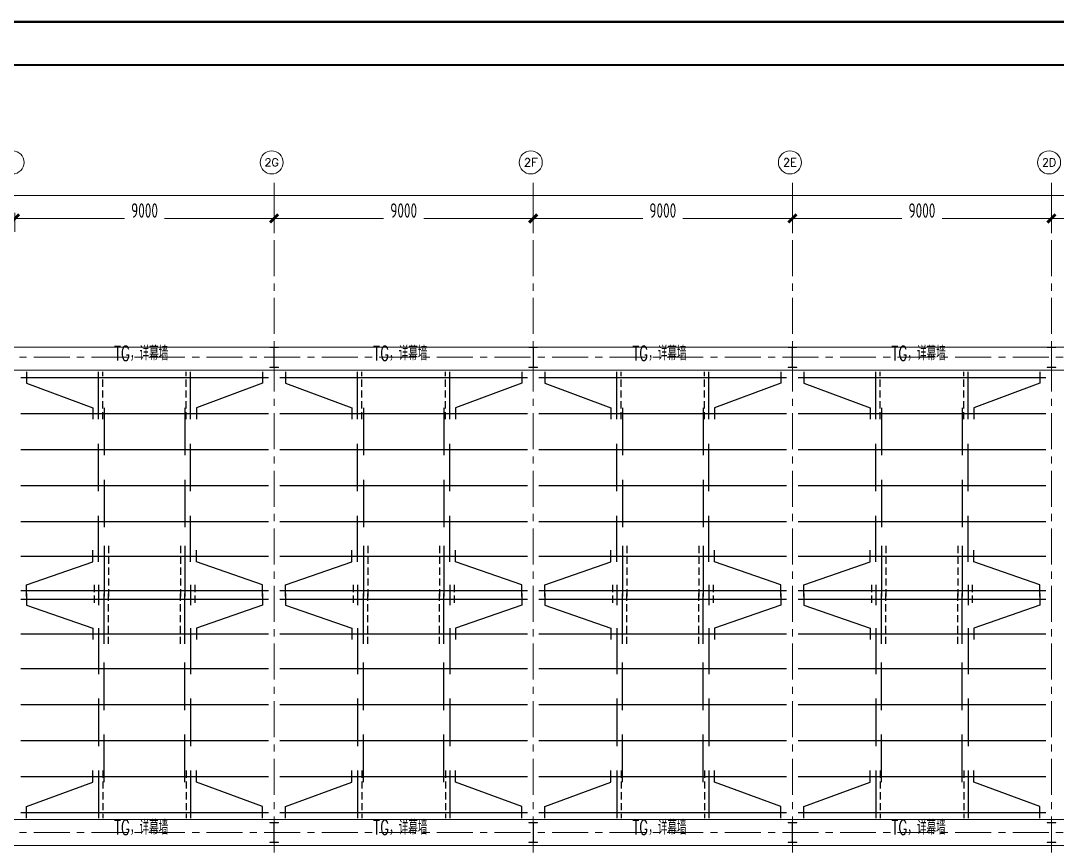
# Model space of a CAD drawing. Extents: x -1201378 to 2367219, y -619313 to 244905.
# Drawn here: x 2253442 to 2289442, y 1427 to 30085 of the extents above; entities that cross this region are included whole.
import ezdxf
from ezdxf.enums import TextEntityAlignment as Align

# ---------------------------------------------------------------- set-up
doc = ezdxf.new("R2010")
doc.units = 0
doc.header["$LTSCALE"] = 1000
doc.linetypes.add('CENTER', pattern=[2, 1.25, -0.25, 0.25, -0.25])
doc.linetypes.add('DASHED', pattern=[0.75, 0.5, -0.25])
doc.layers.get('0').update_dxf_attribs({"linetype": 'CONTINUOUS'})
doc.layers.get('Defpoints').update_dxf_attribs({"linetype": 'CONTINUOUS'})
doc.layers.add('0-cxFrame', color=155, linetype='CONTINUOUS')
doc.layers.add('S-SHAPE', color=51, linetype='CONTINUOUS')
for name, color, linetype, lineweight in [('0-cxText', 131, 'CONTINUOUS', 25), ('S-axis', 111, 'CONTINUOUS', 0), ('S-col', 2, 'CONTINUOUS', 0), ('S-dote', 5, 'CENTER', 0), ('THIN', 7, 'CONTINUOUS', 0), ('梁', 4, 'CONTINUOUS', 18)]:
    doc.layers.add(name, color=color, linetype=linetype, lineweight=lineweight)
doc.styles.add('_TCH_AXIS', font='COMPLEX', dxfattribs={"bigfont": 'GBCBIG'})
doc.styles.add('cx_tuming', font='simhei.ttf')
doc.styles.add('cx_tuqian1', font='')
doc.styles.add('TSSD_Dimension', font='tssdeng.shx', dxfattribs={"width": 0.7, "bigfont": 'hztxt.shx'})
doc.styles.add('TSSD_Rein', font='tj-romans1.shx', dxfattribs={"width": 0.7, "bigfont": 'tj-hztxt.shx'})
doc.styles.add('黑体', font='simhei.ttf', dxfattribs={"width": 0.8})
doc.styles.get('cx_tuqian1').set_extended_font_data('SimSun')
doc.dimstyles.new('TSSD_200_200', dxfattribs={"dimtxt": 500, "dimasz": 200, "dimexe": 200, "dimexo": 500, "dimgap": 200, "dimtad": 1, "dimdec": 0, "dimzin": 0, "dimdsep": 46, "dimtxsty": 'TSSD_Dimension', "dimblk": 'ARCHTICK', "dimcen": 0, "dimdle": 200, "dimclrt": 7, "dimadec": 0, "dimazin": 0, "dimtfac": 1, "dimtdec": 0, "dimtix": 1, "dimtmove": 2, "dimatfit": 3, "dimfxl": 1, "dimtolj": 1, "dimtzin": 0, "dimarcsym": 0})

# ---------------------------------------------------------------- blocks, each defined once
blk = doc.blocks.new('_ArchTick')
at = {"color": 0, "linetype": 'ByBlock', "const_width": 0.5}
blk.add_lwpolyline([(-0.71, -0.71), (0.71, 0.71)], dxfattribs=at)
blk = doc.blocks.new('*D104')
at = {"layer": 'Defpoints', "color": 0, "transparency": 16777216}
for p in [(-137758, -176778), (-146758, -177738), (-137758, -177738)]:
    blk.add_point(p, dxfattribs=at)
at = {"layer": 'S-axis', "color": 0, "lineweight": -2, "transparency": 16777216}
for p, q in [((-146758, -177238), (-146758, -176578)), ((-137758, -177238), (-137758, -176578)), ((-146958, -176778), (-142957, -176778)), ((-137558, -176778), (-141560, -176778))]:
    blk.add_line(p, q, dxfattribs=at)
at = {"layer": 'S-axis', "color": 0, "lineweight": -2, "transparency": 16777216, "xscale": 200, "yscale": 200, "zscale": 200, "rotation": 180}
blk.add_blockref('_ArchTick', (-146758, -176778), dxfattribs=at)
at = {"layer": 'S-axis', "color": 0, "lineweight": -2, "transparency": 16777216, "xscale": 200, "yscale": 200, "zscale": 200}
blk.add_blockref('_ArchTick', (-137758, -176778), dxfattribs=at)
at = {"layer": 'S-axis', "color": 7, "transparency": 16777216, "insert": (-142258, -176503), "char_height": 500, "attachment_point": 5, "style": 'TSSD_Dimension'}
blk.add_mtext('\\A1;9000', dxfattribs=at)
blk = doc.blocks.new('*D105')
at = {"layer": 'Defpoints', "color": 0, "transparency": 16777216}
for p in [(-128758, -176778), (-137758, -177738), (-128758, -177738)]:
    blk.add_point(p, dxfattribs=at)
at = {"layer": 'S-axis', "color": 0, "lineweight": -2, "transparency": 16777216}
for p, q in [((-137758, -177238), (-137758, -176578)), ((-128758, -177238), (-128758, -176578)), ((-137958, -176778), (-133957, -176778)), ((-128558, -176778), (-132560, -176778))]:
    blk.add_line(p, q, dxfattribs=at)
at = {"layer": 'S-axis', "color": 0, "lineweight": -2, "transparency": 16777216, "xscale": 200, "yscale": 200, "zscale": 200, "rotation": 180}
blk.add_blockref('_ArchTick', (-137758, -176778), dxfattribs=at)
at = {"layer": 'S-axis', "color": 0, "lineweight": -2, "transparency": 16777216, "xscale": 200, "yscale": 200, "zscale": 200}
blk.add_blockref('_ArchTick', (-128758, -176778), dxfattribs=at)
at = {"layer": 'S-axis', "color": 7, "transparency": 16777216, "insert": (-133258, -176503), "char_height": 500, "attachment_point": 5, "style": 'TSSD_Dimension'}
blk.add_mtext('\\A1;9000', dxfattribs=at)
blk = doc.blocks.new('*D106')
at = {"layer": 'Defpoints', "color": 0, "transparency": 16777216}
for p in [(-119758, -176778), (-128758, -177738), (-119758, -177738)]:
    blk.add_point(p, dxfattribs=at)
at = {"layer": 'S-axis', "color": 0, "lineweight": -2, "transparency": 16777216}
for p, q in [((-128758, -177238), (-128758, -176578)), ((-119758, -177238), (-119758, -176578)), ((-128958, -176778), (-124957, -176778)), ((-119558, -176778), (-123560, -176778))]:
    blk.add_line(p, q, dxfattribs=at)
at = {"layer": 'S-axis', "color": 0, "lineweight": -2, "transparency": 16777216, "xscale": 200, "yscale": 200, "zscale": 200, "rotation": 180}
blk.add_blockref('_ArchTick', (-128758, -176778), dxfattribs=at)
at = {"layer": 'S-axis', "color": 0, "lineweight": -2, "transparency": 16777216, "xscale": 200, "yscale": 200, "zscale": 200}
blk.add_blockref('_ArchTick', (-119758, -176778), dxfattribs=at)
at = {"layer": 'S-axis', "color": 7, "transparency": 16777216, "insert": (-124258, -176503), "char_height": 500, "attachment_point": 5, "style": 'TSSD_Dimension'}
blk.add_mtext('\\A1;9000', dxfattribs=at)
blk = doc.blocks.new('*D107')
at = {"layer": 'Defpoints', "color": 0, "transparency": 16777216}
for p in [(-110758, -176778), (-119758, -177738), (-110758, -177738)]:
    blk.add_point(p, dxfattribs=at)
at = {"layer": 'S-axis', "color": 0, "lineweight": -2, "transparency": 16777216}
for p, q in [((-119758, -177238), (-119758, -176578)), ((-110758, -177238), (-110758, -176578)), ((-119958, -176778), (-115957, -176778)), ((-110558, -176778), (-114560, -176778))]:
    blk.add_line(p, q, dxfattribs=at)
at = {"layer": 'S-axis', "color": 0, "lineweight": -2, "transparency": 16777216, "xscale": 200, "yscale": 200, "zscale": 200, "rotation": 180}
blk.add_blockref('_ArchTick', (-119758, -176778), dxfattribs=at)
at = {"layer": 'S-axis', "color": 0, "lineweight": -2, "transparency": 16777216, "xscale": 200, "yscale": 200, "zscale": 200}
blk.add_blockref('_ArchTick', (-110758, -176778), dxfattribs=at)
at = {"layer": 'S-axis', "color": 7, "transparency": 16777216, "insert": (-115258, -176503), "char_height": 500, "attachment_point": 5, "style": 'TSSD_Dimension'}
blk.add_mtext('\\A1;9000', dxfattribs=at)
blk = doc.blocks.new('*D108')
at = {"layer": 'Defpoints', "color": 0, "transparency": 16777216}
for p in [(-101758, -176778), (-110758, -177738), (-101758, -177738)]:
    blk.add_point(p, dxfattribs=at)
at = {"layer": 'S-axis', "color": 0, "lineweight": -2, "transparency": 16777216}
for p, q in [((-110758, -177238), (-110758, -176578)), ((-101758, -177238), (-101758, -176578)), ((-110958, -176778), (-106957, -176778)), ((-101558, -176778), (-105560, -176778))]:
    blk.add_line(p, q, dxfattribs=at)
at = {"layer": 'S-axis', "color": 0, "lineweight": -2, "transparency": 16777216, "xscale": 200, "yscale": 200, "zscale": 200, "rotation": 180}
blk.add_blockref('_ArchTick', (-110758, -176778), dxfattribs=at)
at = {"layer": 'S-axis', "color": 0, "lineweight": -2, "transparency": 16777216, "xscale": 200, "yscale": 200, "zscale": 200}
blk.add_blockref('_ArchTick', (-101758, -176778), dxfattribs=at)
at = {"layer": 'S-axis', "color": 7, "transparency": 16777216, "insert": (-106258, -176503), "char_height": 500, "attachment_point": 5, "style": 'TSSD_Dimension'}
blk.add_mtext('\\A1;9000', dxfattribs=at)
blk = doc.blocks.new('*D112')
at = {"layer": 'Defpoints', "color": 0, "transparency": 16777216}
for p in [(-82958, -175978), (-240958, -177638), (-82958, -177638)]:
    blk.add_point(p, dxfattribs=at)
at = {"layer": 'S-axis', "color": 0, "lineweight": -2, "transparency": 16777216}
for p, q in [((-241158, -175978), (-162899, -175978)), ((-240958, -177138), (-240958, -175778)), ((-82758, -175978), (-161018, -175978)), ((-82958, -177138), (-82958, -175778))]:
    blk.add_line(p, q, dxfattribs=at)
at = {"layer": 'S-axis', "color": 0, "lineweight": -2, "transparency": 16777216, "xscale": 200, "yscale": 200, "zscale": 200, "rotation": 180}
blk.add_blockref('_ArchTick', (-240958, -175978), dxfattribs=at)
at = {"layer": 'S-axis', "color": 0, "lineweight": -2, "transparency": 16777216, "xscale": 200, "yscale": 200, "zscale": 200}
blk.add_blockref('_ArchTick', (-82958, -175978), dxfattribs=at)
at = {"layer": 'S-axis', "color": 7, "transparency": 16777216, "insert": (-161958, -175703), "char_height": 500, "attachment_point": 5, "style": 'TSSD_Dimension'}
blk.add_mtext('\\A1;158000', dxfattribs=at)
blk = doc.blocks.new('nt66')
at = {"layer": 'S-col'}
blk.add_lwpolyline([(-195790, 766820), (-195490, 766820), (-195490, 766808), (-195636, 766808), (-195636, 766132), (-195490, 766132), (-195490, 766120), (-195790, 766120), (-195790, 766132), (-195644, 766132), (-195644, 766808), (-195790, 766808)], close=True, dxfattribs=at)
blk = doc.blocks.new('33333')
for p in [(12786, -43900), (21786, -43900), (30786, -43900), (39786, -43900), (12786, -60400), (21786, -60400), (30786, -60400), (39786, -60400)]:
    blk.add_blockref('nt66', p)
blk = doc.blocks.new('TK22.A0 L(Dragon)')
at = {"layer": '0-cxFrame', "color": 7, "const_width": 0.5}
blk.add_lwpolyline([(0, 0), (-1486, 0), (-1486, 841), (0, 841)], close=True, dxfattribs=at)
at = {"layer": '0-cxFrame', "const_width": 0.5}
blk.add_lwpolyline([(-80, 10), (-1466, 10), (-1466, 831), (-80, 831)], close=True, dxfattribs=at)
at = {"style": '黑体', "flags": 4}
blk.add_attdef('图幅', text='', height=3.3, dxfattribs=at).set_placement((-40, 3), align=Align.RIGHT)
at = {"layer": '0-cxText', "flags": 4}
for tag, height, style, p in [('建设单位', 3.5, 'cx_tuming', (-45, 240)), ('项目名称', 3.5, 'cx_tuming', (-45, 210)), ('子项名称', 3.5, 'cx_tuming', (-45, 180)), ('工程编号', 3.3, 'cx_tuqian1', (-35, 165)), ('图名1', 3.5, 'cx_tuming', (-45, 87)), ('图名2', 3.5, 'cx_tuming', (-45, 79)), ('图名3', 3.5, 'cx_tuming', (-45, 71)), ('出图日期', 3.3, 'cx_tuqian1', (-39, 60)), ('专业', 3.3, 'cx_tuqian1', (-55, 52)), ('图号', 3.3, 'cx_tuqian1', (-55, 44)), ('版次', 3.3, 'cx_tuqian1', (-20, 44))]:
    blk.add_attdef(tag, text='', height=height, dxfattribs=dict(at, style=style)).set_placement(p, align=Align.MIDDLE)
at = {"layer": 'Defpoints', "color": 6, "flags": 4}
for tag, height, style, p in [('tufu', 3.3, '黑体', (-12, 12)), ('dwfname', 4, 'cx_tuqian1', (-80, 3))]:
    blk.add_attdef(tag, text='', height=height, dxfattribs=dict(at, style=style)).set_placement(p, align=Align.RIGHT)
blk = doc.blocks.new('2#轴网')
at = {"layer": 'S-axis'}
for centre in [(-146843.4, -174832), (-137843.4, -174832), (-128843.4, -174832), (-119843.4, -174832), (-110843.4, -174832)]:
    blk.add_circle(centre, 400, dxfattribs=at)
at = {"layer": 'S-dote'}
for p, q in [((-137758.5, -270787), (-137758.5, -175298.2)), ((-128758.5, -270787), (-128758.5, -175298.2)), ((-119758.5, -270787), (-119758.5, -175298.2)), ((-110758.5, -270787), (-110758.5, -175298.2)), ((-74854.3, -181598.2), (-251154.3, -181598.2)), ((-74854.3, -198098.2), (-251154.3, -198098.2))]:
    blk.add_line(p, q, dxfattribs=at)
at = {"layer": 'S-axis', "style": '_TCH_AXIS'}
for s, height, p, p2 in [('2G', 270.86, (-138088.4, -174967.5), (-137598.3, -174967.5)), ('2F', 282.17, (-129085.2, -174973.1), (-128601.5, -174973.1)), ('2E', 282.17, (-120085.2, -174973.1), (-119601.5, -174973.1)), ('2D', 276.42, (-111086.9, -174970.3), (-110599.9, -174970.3))]:
    blk.add_text(s, height=height, dxfattribs=at).set_placement(p, p2, align=Align.FIT)
at = {"layer": 'S-axis'}
for base, p1, p2, picture, middle in [((-82958.5, -175978.2), (-240958.5, -177638.2), (-82958.5, -177638.2), '*D112', (-161958.5, -175703.2)), ((-137758.5, -176778.2), (-146758.5, -177738.2), (-137758.5, -177738.2), '*D104', (-142258.5, -176503.2)), ((-128758.5, -176778.2), (-137758.5, -177738.2), (-128758.5, -177738.2), '*D105', (-133258.5, -176503.2)), ((-119758.5, -176778.2), (-128758.5, -177738.2), (-119758.5, -177738.2), '*D106', (-124258.5, -176503.2)), ((-110758.5, -176778.2), (-119758.5, -177738.2), (-110758.5, -177738.2), '*D107', (-115258.5, -176503.2)), ((-101758.5, -176778.2), (-110758.5, -177738.2), (-101758.5, -177738.2), '*D108', (-106258.5, -176503.2))]:
    dim = blk.add_linear_dim(base=base, p1=p1, p2=p2, angle=0, dimstyle='TSSD_200_200', dxfattribs=at)
    dim.commit()
    dim.dimension.update_dxf_attribs({"geometry": picture, "text_midpoint": middle, "dimtype": 161})

msp = doc.modelspace()

# ---------------------------------------------------------------- linework, layer by layer
at = {"layer": 'S-SHAPE'}
for p, q in [((2253441.5, 17701.8), (2262041.5, 17701.8)), ((2256141.5, 16251.8), (2256141.5, 17901.8)), ((2259341.5, 16251.8), (2259341.5, 17901.8)), ((2262441.5, 17701.8), (2271041.5, 17701.8)), ((2265141.5, 16251.8), (2265141.5, 17901.8)), ((2268341.5, 16251.8), (2268341.5, 17901.8)), ((2271441.5, 17701.8), (2280041.5, 17701.8)), ((2274141.5, 16251.8), (2274141.5, 17901.8)), ((2277341.5, 16251.8), (2277341.5, 17901.8)), ((2280441.5, 17701.8), (2289041.5, 17701.8)), ((2283141.5, 16251.8), (2283141.5, 17901.8)), ((2286341.5, 16251.8), (2286341.5, 17901.8)), ((2256341.5, 16651.8), (2256341.5, 15001.8)), ((2259141.5, 16651.8), (2259141.5, 15001.8)), ((2265341.5, 16651.8), (2265341.5, 15001.8)), ((2268141.5, 16651.8), (2268141.5, 15001.8)), ((2274341.5, 16651.8), (2274341.5, 15001.8)), ((2277141.5, 16651.8), (2277141.5, 15001.8)), ((2283341.5, 16651.8), (2283341.5, 15001.8)), ((2286141.5, 16651.8), (2286141.5, 15001.8)), ((2253441.5, 16451.8), (2262041.5, 16451.8)), ((2262441.5, 16451.8), (2271041.5, 16451.8)), ((2271441.5, 16451.8), (2280041.5, 16451.8)), ((2280441.5, 16451.8), (2289041.5, 16451.8)), ((2253441.5, 15201.8), (2262041.5, 15201.8)), ((2256141.5, 13751.8), (2256141.5, 15401.8)), ((2259341.5, 13751.8), (2259341.5, 15401.8)), ((2262441.5, 15201.8), (2271041.5, 15201.8)), ((2265141.5, 13751.8), (2265141.5, 15401.8)), ((2268341.5, 13751.8), (2268341.5, 15401.8)), ((2271441.5, 15201.8), (2280041.5, 15201.8)), ((2274141.5, 13751.8), (2274141.5, 15401.8)), ((2277341.5, 13751.8), (2277341.5, 15401.8)), ((2280441.5, 15201.8), (2289041.5, 15201.8)), ((2283141.5, 13751.8), (2283141.5, 15401.8)), ((2286341.5, 13751.8), (2286341.5, 15401.8)), ((2256341.5, 14151.8), (2256341.5, 12501.8)), ((2259141.5, 14151.8), (2259141.5, 12501.8)), ((2265341.5, 14151.8), (2265341.5, 12501.8)), ((2268141.5, 14151.8), (2268141.5, 12501.8)), ((2274341.5, 14151.8), (2274341.5, 12501.8)), ((2277141.5, 14151.8), (2277141.5, 12501.8)), ((2283341.5, 14151.8), (2283341.5, 12501.8)), ((2286141.5, 14151.8), (2286141.5, 12501.8)), ((2253441.5, 13951.8), (2262041.5, 13951.8)), ((2262441.5, 13951.8), (2271041.5, 13951.8)), ((2271441.5, 13951.8), (2280041.5, 13951.8)), ((2280441.5, 13951.8), (2289041.5, 13951.8)), ((2253441.5, 12701.8), (2262041.5, 12701.8)), ((2256141.5, 11301.8), (2256141.5, 12901.8)), ((2259341.5, 11301.8), (2259341.5, 12901.8)), ((2262441.5, 12701.8), (2271041.5, 12701.8)), ((2265141.5, 11301.8), (2265141.5, 12901.8)), ((2268341.5, 11301.8), (2268341.5, 12901.8)), ((2271441.5, 12701.8), (2280041.5, 12701.8)), ((2274141.5, 11301.8), (2274141.5, 12901.8)), ((2277341.5, 11301.8), (2277341.5, 12901.8)), ((2280441.5, 12701.8), (2289041.5, 12701.8)), ((2283141.5, 11301.8), (2283141.5, 12901.8)), ((2286341.5, 11301.8), (2286341.5, 12901.8)), ((2256341.5, 11851.8), (2256341.5, 10101.8)), ((2259141.5, 11851.8), (2259141.5, 10101.8)), ((2265341.5, 11851.8), (2265341.5, 10101.8)), ((2268141.5, 11851.8), (2268141.5, 10101.8)), ((2274341.5, 11851.8), (2274341.5, 10101.8)), ((2277141.5, 11851.8), (2277141.5, 10101.8)), ((2283341.5, 11851.8), (2283341.5, 10101.8)), ((2286141.5, 11851.8), (2286141.5, 10101.8)), ((2253441.5, 11501.8), (2262041.5, 11501.8)), ((2262441.5, 11501.8), (2271041.5, 11501.8)), ((2271441.5, 11501.8), (2280041.5, 11501.8)), ((2280441.5, 11501.8), (2289041.5, 11501.8)), ((2256141.5, 10501.8), (2256141.5, 9801.8)), ((2259341.5, 10501.8), (2259341.5, 9801.8)), ((2265141.5, 10501.8), (2265141.5, 9801.8)), ((2268341.5, 10501.8), (2268341.5, 9801.8)), ((2274141.5, 10501.8), (2274141.5, 9801.8)), ((2277341.5, 10501.8), (2277341.5, 9801.8)), ((2283141.5, 10501.8), (2283141.5, 9801.8)), ((2286341.5, 10501.8), (2286341.5, 9801.8)), ((2253441.5, 10301.8), (2262041.5, 10301.8)), ((2256341.5, 8451.8), (2256341.5, 10201.8)), ((2259141.5, 8451.8), (2259141.5, 10201.8)), ((2262441.5, 10301.8), (2271041.5, 10301.8)), ((2265341.5, 8451.8), (2265341.5, 10201.8)), ((2268141.5, 8451.8), (2268141.5, 10201.8)), ((2271441.5, 10301.8), (2280041.5, 10301.8)), ((2274341.5, 8451.8), (2274341.5, 10201.8)), ((2277141.5, 8451.8), (2277141.5, 10201.8)), ((2280441.5, 10301.8), (2289041.5, 10301.8)), ((2283341.5, 8451.8), (2283341.5, 10201.8)), ((2286141.5, 8451.8), (2286141.5, 10201.8)), ((2253441.5, 10001.8), (2262041.5, 10001.8)), ((2262441.5, 10001.8), (2271041.5, 10001.8)), ((2271441.5, 10001.8), (2280041.5, 10001.8)), ((2280441.5, 10001.8), (2289041.5, 10001.8)), ((2256141.5, 9001.8), (2256141.5, 7401.8)), ((2259341.5, 9001.8), (2259341.5, 7401.8)), ((2265141.5, 9001.8), (2265141.5, 7401.8)), ((2268341.5, 9001.8), (2268341.5, 7401.8)), ((2274141.5, 9001.8), (2274141.5, 7401.8)), ((2277341.5, 9001.8), (2277341.5, 7401.8)), ((2283141.5, 9001.8), (2283141.5, 7401.8)), ((2286341.5, 9001.8), (2286341.5, 7401.8)), ((2253441.5, 8801.8), (2262041.5, 8801.8)), ((2262441.5, 8801.8), (2271041.5, 8801.8)), ((2271441.5, 8801.8), (2280041.5, 8801.8)), ((2280441.5, 8801.8), (2289041.5, 8801.8)), ((2253441.5, 7601.8), (2262041.5, 7601.8)), ((2256341.5, 6151.8), (2256341.5, 7801.8)), ((2259141.5, 6151.8), (2259141.5, 7801.8)), ((2262441.5, 7601.8), (2271041.5, 7601.8)), ((2265341.5, 6151.8), (2265341.5, 7801.8)), ((2268141.5, 6151.8), (2268141.5, 7801.8)), ((2271441.5, 7601.8), (2280041.5, 7601.8)), ((2274341.5, 6151.8), (2274341.5, 7801.8)), ((2277141.5, 6151.8), (2277141.5, 7801.8)), ((2280441.5, 7601.8), (2289041.5, 7601.8)), ((2283341.5, 6151.8), (2283341.5, 7801.8)), ((2286141.5, 6151.8), (2286141.5, 7801.8)), ((2256141.5, 6551.8), (2256141.5, 4901.8)), ((2259341.5, 6551.8), (2259341.5, 4901.8)), ((2265141.5, 6551.8), (2265141.5, 4901.8)), ((2268341.5, 6551.8), (2268341.5, 4901.8)), ((2274141.5, 6551.8), (2274141.5, 4901.8)), ((2277341.5, 6551.8), (2277341.5, 4901.8)), ((2283141.5, 6551.8), (2283141.5, 4901.8)), ((2286341.5, 6551.8), (2286341.5, 4901.8)), ((2253441.5, 6351.8), (2262041.5, 6351.8)), ((2262441.5, 6351.8), (2271041.5, 6351.8)), ((2271441.5, 6351.8), (2280041.5, 6351.8)), ((2280441.5, 6351.8), (2289041.5, 6351.8)), ((2253441.5, 5101.8), (2262041.5, 5101.8)), ((2256341.5, 3651.8), (2256341.5, 5301.8)), ((2259141.5, 3651.8), (2259141.5, 5301.8)), ((2262441.5, 5101.8), (2271041.5, 5101.8)), ((2265341.5, 3651.8), (2265341.5, 5301.8)), ((2268141.5, 3651.8), (2268141.5, 5301.8)), ((2271441.5, 5101.8), (2280041.5, 5101.8)), ((2274341.5, 3651.8), (2274341.5, 5301.8)), ((2277141.5, 3651.8), (2277141.5, 5301.8)), ((2280441.5, 5101.8), (2289041.5, 5101.8)), ((2283341.5, 3651.8), (2283341.5, 5301.8)), ((2286141.5, 3651.8), (2286141.5, 5301.8)), ((2256141.5, 4051.8), (2256141.5, 2401.8)), ((2259341.5, 4051.8), (2259341.5, 2401.8)), ((2265141.5, 4051.8), (2265141.5, 2401.8)), ((2268341.5, 4051.8), (2268341.5, 2401.8)), ((2274141.5, 4051.8), (2274141.5, 2401.8)), ((2277341.5, 4051.8), (2277341.5, 2401.8)), ((2283141.5, 4051.8), (2283141.5, 2401.8)), ((2286341.5, 4051.8), (2286341.5, 2401.8)), ((2253441.5, 3851.8), (2262041.5, 3851.8)), ((2262441.5, 3851.8), (2271041.5, 3851.8)), ((2271441.5, 3851.8), (2280041.5, 3851.8)), ((2280441.5, 3851.8), (2289041.5, 3851.8)), ((2253441.5, 2601.8), (2262041.5, 2601.8)), ((2262441.5, 2601.8), (2271041.5, 2601.8)), ((2271441.5, 2601.8), (2280041.5, 2601.8)), ((2280441.5, 2601.8), (2289041.5, 2601.8))]:
    msp.add_line(p, q, dxfattribs=at)
at = {"layer": 'S-SHAPE', "linetype": 'DASHED', "ltscale": 0.5}
for p, q in [((2256291.5, 16251.8), (2256291.5, 17901.8)), ((2259191.5, 16251.8), (2259191.5, 17901.8)), ((2265291.5, 16251.8), (2265291.5, 17901.8)), ((2268191.5, 16251.8), (2268191.5, 17901.8)), ((2274291.5, 16251.8), (2274291.5, 17901.8)), ((2277191.5, 16251.8), (2277191.5, 17901.8)), ((2283291.5, 16251.8), (2283291.5, 17901.8)), ((2286191.5, 16251.8), (2286191.5, 17901.8)), ((2256491.5, 11851.8), (2256491.5, 10101.8)), ((2258991.5, 11851.8), (2258991.5, 10101.8)), ((2265491.5, 11851.8), (2265491.5, 10101.8)), ((2267991.5, 11851.8), (2267991.5, 10101.8)), ((2274491.5, 11851.8), (2274491.5, 10101.8)), ((2276991.5, 11851.8), (2276991.5, 10101.8)), ((2283491.5, 11851.8), (2283491.5, 10101.8)), ((2285991.5, 11851.8), (2285991.5, 10101.8)), ((2255991.5, 10501.8), (2255991.5, 9801.8)), ((2259491.5, 10501.8), (2259491.5, 9801.8)), ((2264991.5, 10501.8), (2264991.5, 9801.8)), ((2268491.5, 10501.8), (2268491.5, 9801.8)), ((2273991.5, 10501.8), (2273991.5, 9801.8)), ((2277491.5, 10501.8), (2277491.5, 9801.8)), ((2282991.5, 10501.8), (2282991.5, 9801.8)), ((2286491.5, 10501.8), (2286491.5, 9801.8)), ((2256491.5, 8451.8), (2256491.5, 10201.8)), ((2258991.5, 8451.8), (2258991.5, 10201.8)), ((2265491.5, 8451.8), (2265491.5, 10201.8)), ((2267991.5, 8451.8), (2267991.5, 10201.8)), ((2274491.5, 8451.8), (2274491.5, 10201.8)), ((2276991.5, 8451.8), (2276991.5, 10201.8)), ((2283491.5, 8451.8), (2283491.5, 10201.8)), ((2285991.5, 8451.8), (2285991.5, 10201.8)), ((2256291.5, 4051.8), (2256291.5, 2401.8)), ((2259191.5, 4051.8), (2259191.5, 2401.8)), ((2265291.5, 4051.8), (2265291.5, 2401.8)), ((2268191.5, 4051.8), (2268191.5, 2401.8)), ((2274291.5, 4051.8), (2274291.5, 2401.8)), ((2277191.5, 4051.8), (2277191.5, 2401.8)), ((2283291.5, 4051.8), (2283291.5, 2401.8)), ((2286191.5, 4051.8), (2286191.5, 2401.8))]:
    msp.add_line(p, q, dxfattribs=at)
at = {"layer": 'S-SHAPE'}
for points in [[(2253641.5, 17901.8), (2253641.5, 17501.8), (2255941.5, 16651.8), (2255941.5, 16251.8)], [(2261841.5, 17901.8), (2261841.5, 17501.8), (2259541.5, 16651.8), (2259541.5, 16251.8)], [(2262641.5, 17901.8), (2262641.5, 17501.8), (2264941.5, 16651.8), (2264941.5, 16251.8)], [(2270841.5, 17901.8), (2270841.5, 17501.8), (2268541.5, 16651.8), (2268541.5, 16251.8)], [(2271641.5, 17901.8), (2271641.5, 17501.8), (2273941.5, 16651.8), (2273941.5, 16251.8)], [(2279841.5, 17901.8), (2279841.5, 17501.8), (2277541.5, 16651.8), (2277541.5, 16251.8)], [(2280641.5, 17901.8), (2280641.5, 17501.8), (2282941.5, 16651.8), (2282941.5, 16251.8)], [(2288841.5, 17901.8), (2288841.5, 17501.8), (2286541.5, 16651.8), (2286541.5, 16251.8)], [(2253641.5, 10101.8), (2253641.5, 10501.8), (2255941.5, 11301.8), (2255941.5, 11701.8)], [(2261841.5, 10101.8), (2261841.5, 10501.8), (2259541.5, 11301.8), (2259541.5, 11701.8)], [(2262641.5, 10101.8), (2262641.5, 10501.8), (2264941.5, 11301.8), (2264941.5, 11701.8)], [(2270841.5, 10101.8), (2270841.5, 10501.8), (2268541.5, 11301.8), (2268541.5, 11701.8)], [(2271641.5, 10101.8), (2271641.5, 10501.8), (2273941.5, 11301.8), (2273941.5, 11701.8)], [(2279841.5, 10101.8), (2279841.5, 10501.8), (2277541.5, 11301.8), (2277541.5, 11701.8)], [(2280641.5, 10101.8), (2280641.5, 10501.8), (2282941.5, 11301.8), (2282941.5, 11701.8)], [(2288841.5, 10101.8), (2288841.5, 10501.8), (2286541.5, 11301.8), (2286541.5, 11701.8)], [(2253641.5, 10201.8), (2253641.5, 9801.8), (2255941.5, 9001.8), (2255941.5, 8601.8)], [(2261841.5, 10201.8), (2261841.5, 9801.8), (2259541.5, 9001.8), (2259541.5, 8601.8)], [(2262641.5, 10201.8), (2262641.5, 9801.8), (2264941.5, 9001.8), (2264941.5, 8601.8)], [(2270841.5, 10201.8), (2270841.5, 9801.8), (2268541.5, 9001.8), (2268541.5, 8601.8)], [(2271641.5, 10201.8), (2271641.5, 9801.8), (2273941.5, 9001.8), (2273941.5, 8601.8)], [(2279841.5, 10201.8), (2279841.5, 9801.8), (2277541.5, 9001.8), (2277541.5, 8601.8)], [(2280641.5, 10201.8), (2280641.5, 9801.8), (2282941.5, 9001.8), (2282941.5, 8601.8)], [(2288841.5, 10201.8), (2288841.5, 9801.8), (2286541.5, 9001.8), (2286541.5, 8601.8)], [(2253641.5, 2401.8), (2253641.5, 2801.8), (2255941.5, 3651.8), (2255941.5, 4051.8)], [(2261841.5, 2401.8), (2261841.5, 2801.8), (2259541.5, 3651.8), (2259541.5, 4051.8)], [(2262641.5, 2401.8), (2262641.5, 2801.8), (2264941.5, 3651.8), (2264941.5, 4051.8)], [(2270841.5, 2401.8), (2270841.5, 2801.8), (2268541.5, 3651.8), (2268541.5, 4051.8)], [(2271641.5, 2401.8), (2271641.5, 2801.8), (2273941.5, 3651.8), (2273941.5, 4051.8)], [(2279841.5, 2401.8), (2279841.5, 2801.8), (2277541.5, 3651.8), (2277541.5, 4051.8)], [(2280641.5, 2401.8), (2280641.5, 2801.8), (2282941.5, 3651.8), (2282941.5, 4051.8)], [(2288841.5, 2401.8), (2288841.5, 2801.8), (2286541.5, 3651.8), (2286541.5, 4051.8)]]:
    msp.add_lwpolyline(points, dxfattribs=at)
at = {"layer": '梁'}
for points in [[(2181091.5, 18751.8), (2316391.5, 18751.8), (2316391.5, 17951.8), (2180832, 17951.8)], [(2175541.5, 2351.8), (2316391.5, 2351.8), (2316391.5, 1451.8), (2175249.6, 1451.8)]]:
    msp.add_lwpolyline(points, close=True, dxfattribs=at)

# ---------------------------------------------------------------- block references
at = {"layer": '0-cxFrame', "xscale": 150, "yscale": 150, "zscale": 150}
msp.add_blockref('TK22.A0 L(Dragon)', (2349426.9, -96102.2), dxfattribs=at)
at = {"layer": 'S-axis'}
msp.add_blockref('2#轴网', (2400000, 200000), dxfattribs=at)
at = {"layer": 'S-col'}
msp.add_blockref('33333', (2445095.7, -704168.2), dxfattribs=at)

# ---------------------------------------------------------------- texts
at = {"layer": 'THIN', "style": 'TSSD_Rein', "width": 0.7}
for p in [(2257623.4, 18143), (2266623.4, 18143), (2275623.4, 18143), (2284623.4, 18143), (2257623.4, 1680.9), (2266623.4, 1680.9), (2275623.4, 1680.9), (2284623.4, 1680.9)]:
    msp.add_text('TG，详幕墙', height=500, dxfattribs=at).set_placement(p, align=Align.BOTTOM_CENTER)

doc.saveas('drawing.dxf')
